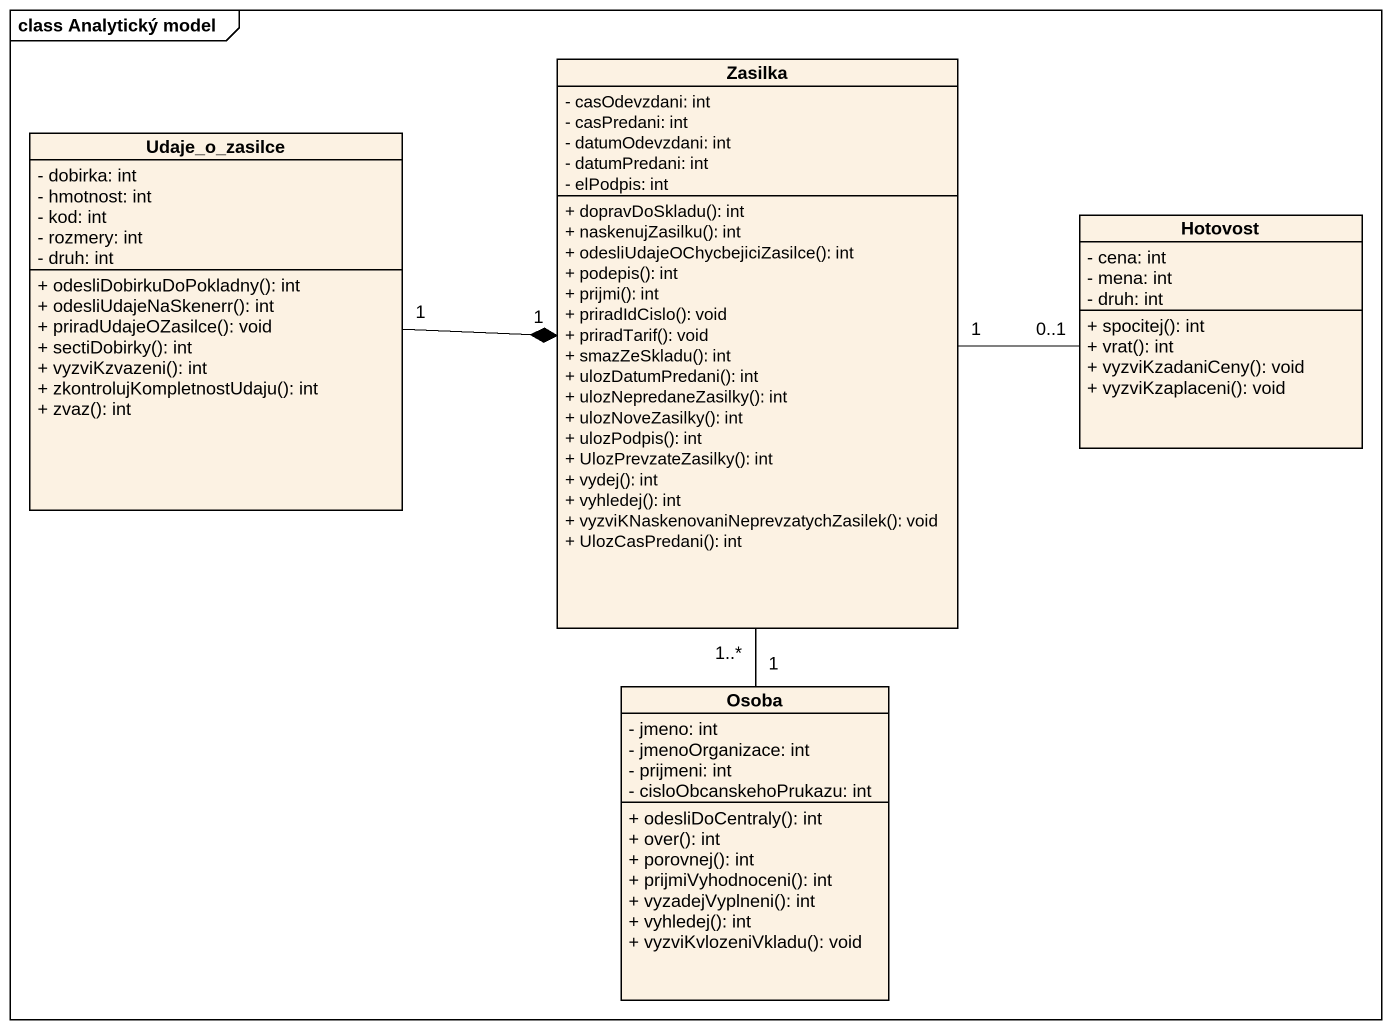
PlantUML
@startuml
mainframe class Analytický model
hide circle
hide empty members
skinparam classAttributeIconSize 0
class Zasilka {
  - casOdevzdani: int
  - casPredani: int
  - datumOdevzdani: int
  - datumPredani: int
  - elPodpis: int
  + dopravDoSkladu(): int
  + naskenujZasilku(): int
  + odesliUdajeOChycbejiciZasilce(): int
  + podepis(): int
  + prijmi(): int
  + priradIdCislo(): void
  + priradTarif(): void
  + smazZeSkladu(): int
  + ulozDatumPredani(): int
  + ulozNepredaneZasilky(): int
  + ulozNoveZasilky(): int
  + ulozPodpis(): int
  + UlozPrevzateZasilky(): int
  + vydej(): int
  + vyhledej(): int
  + vyzviKNaskenovaniNeprevzatychZasilek(): void
  + UlozCasPredani(): int
}
class Udaje_o_zasilce {
  - dobirka: int
  - hmotnost: int
  - kod: int
  - rozmery: int
  - druh: int
  + odesliDobirkuDoPokladny(): int
  + odesliUdajeNaSkenerr(): int
  + priradUdajeOZasilce(): void
  + sectiDobirky(): int
  + vyzviKzvazeni(): int
  + zkontrolujKompletnostUdaju(): int
  + zvaz(): int
}
class Hotovost {
  - cena: int
  - mena: int
  - druh: int
  + spocitej(): int
  + vrat(): int
  + vyzviKzadaniCeny(): void
  + vyzviKzaplaceni(): void
}
class Osoba {
  - jmeno: int
  - jmenoOrganizace: int
  - prijmeni: int
  - cisloObcanskehoPrukazu: int
  + odesliDoCentraly(): int
  + over(): int
  + porovnej(): int
  + prijmiVyhodnoceni(): int
  + vyzadejVyplneni(): int
  + vyhledej(): int
  + vyzviKvlozeniVkladu(): void
}
Udaje_o_zasilce "1" -right-* "1" Zasilka
Hotovost "0..1" -left- "1" Zasilka
Osoba "1" -up- "1..*" Zasilka
@enduml
